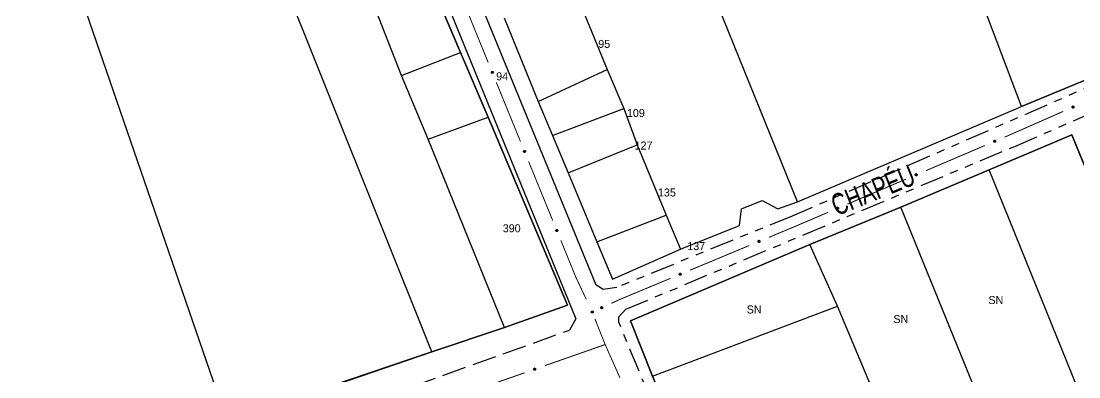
# Model space of a CAD drawing. Extents: x 204373 to 205952, y 4873300 to 4875179.
# Drawn here: x 205147.7 to 205346, y 4874793.6 to 4874860.3 of the extents above; entities that cross this region are included whole.
import ezdxf
from ezdxf.enums import TextEntityAlignment as Align

# ---------------------------------------------------------------- set-up
doc = ezdxf.new("R2010")
doc.units = 0
doc.header["$LTSCALE"] = 1.5
doc.header["$MEASUREMENT"] = 0
doc.linetypes.add('TRACO_11', pattern=[8, 3, -1, 3, -1])
doc.linetypes.add('TRACO_25', pattern=[8, 3, -1, 1, -1, 1, -1])
for name, color, linetype in [('CD_MALHA_LOTES', 7, 'CONTINUOUS'), ('RU-QUADRA', 220, 'CONTINUOUS'), ('SV-EIXO-RUA-N-PAV', 6, 'CONTINUOUS'), ('SV-EIXO-RUA-PAV', 20, 'CONTINUOUS'), ('SV-RUA-NAO-PAV', 7, 'CONTINUOUS'), ('SV-RUA-PAVIM', 7, 'CONTINUOUS'), ('SV-TXT-RUA-PAV', 7, 'CONTINUOUS'), ('Th_NmrPort', 1, 'CONTINUOUS')]:
    doc.layers.add(name, color=color, linetype=linetype)
doc.styles.add('ARIAL', font='ARIAL.SHX')

msp = doc.modelspace()

# ---------------------------------------------------------------- linework, layer by layer
at = {"layer": 'CD_MALHA_LOTES', "linetype": 'Continuous', "flags": 128}
for points in [[(205224.671227, 4874798.294492), (205175.720237, 4874920.445099)], [(205186.313705, 4874785.32133), (205143.646058, 4874909.003433)], [(205344.356511, 4874883.033403), (205343.672399, 4874877.560505), (205346.636885, 4874875.964243), (205353.478008, 4874856.124987), (205353.478008, 4874853.844612), (205353.021934, 4874852.020313), (205351.197634, 4874850.880126), (205335.235014, 4874844.26704)], [(205224.164837, 4874868.218632), (205230.062008, 4874854.360282)], [(205335.235014, 4874844.26704), (205326.113517, 4874868.439008)], [(205251.377428, 4874866.324547), (205257.571953, 4874851.225392)], [(205219.004814, 4874850.084834), (205213.549931, 4874863.943184)], [(205293.190471, 4874826.447293), (205278.284895, 4874863.227284)], [(205238.214063, 4874860.904337), (205244.602167, 4874845.224446)], [(205219.004814, 4874850.084834), (205230.062008, 4874854.360282)], [(205230.062008, 4874854.360282), (205235.222031, 4874842.271083)], [(205244.602167, 4874845.224446), (205257.571953, 4874851.225392)], [(205257.571953, 4874851.225392), (205260.669215, 4874843.869394)], [(205224.017408, 4874838.143064), (205219.004814, 4874850.084834)], [(205244.602167, 4874845.224446), (205247.312271, 4874838.836343)], [(205247.312271, 4874838.836343), (205260.669215, 4874843.869394)], [(205260.669215, 4874843.869394), (205263.185741, 4874837.094133)], [(205224.017408, 4874838.143064), (205235.222031, 4874842.271083)], [(205235.222031, 4874842.271083), (205250.112386, 4874807.035492)], [(205247.312271, 4874838.836343), (205250.215955, 4874831.867502)], [(205329.135502, 4874832.437638), (205344.66591, 4874838.984771)], [(205344.66591, 4874838.984771), (205350.604007, 4874824.520176)], [(205238.321471, 4874802.897315), (205224.017408, 4874838.143064)], [(205250.215955, 4874831.867502), (205263.185741, 4874837.094133)], [(205263.185741, 4874837.094133), (205268.60595, 4874823.930767)], [(205250.215955, 4874831.867502), (205255.636164, 4874818.897716)], [(205312.615413, 4874825.433729), (205329.135502, 4874832.437638)], [(205355.471432, 4874767.554292), (205329.135502, 4874832.437638)], [(205271.316055, 4874817.542664), (205282.350052, 4874821.994978), (205282.73721, 4874825.092241), (205286.608788, 4874826.640872), (205289.512471, 4874825.092241), (205293.190471, 4874826.447293)], [(205295.562416, 4874818.42982), (205312.615413, 4874825.433729)], [(205332.308643, 4874776.997583), (205312.615413, 4874825.433729)], [(205255.636164, 4874818.897716), (205268.60595, 4874823.930767)], [(205268.60595, 4874823.930767), (205271.316055, 4874817.542664)], [(205255.636164, 4874818.897716), (205258.539847, 4874811.928876)], [(205258.539847, 4874811.928876), (205271.316055, 4874817.542664)], [(205261.913201, 4874804.117484), (205295.562416, 4874818.42982)], [(205300.739219, 4874806.858144), (205295.562416, 4874818.42982)], [(205250.112386, 4874807.035492), (205238.321471, 4874802.897315)], [(205266.024191, 4874793.763879), (205300.739219, 4874806.858144)], [(205308.199905, 4874789.043853), (205300.739219, 4874806.858144)], [(205266.024191, 4874793.763879), (205261.913201, 4874804.117484)], [(205238.321471, 4874802.897315), (205224.671227, 4874798.294492)], [(205224.671227, 4874798.294492), (205186.313705, 4874785.32133)], [(205273.941654, 4874775.492812), (205266.024191, 4874793.763879)]]:
    msp.add_lwpolyline(points, dxfattribs=at)
at = {"layer": 'RU-QUADRA', "linetype": 'Continuous', "flags": 128}
for points in [[(205140.734861, 4874769.991391), (205186.349234, 4874785.215963), (205224.671227, 4874798.294492), (205238.321471, 4874802.897315), (205250.112386, 4874807.035492), (205235.222031, 4874842.271083), (205230.062008, 4874854.360282), (205224.164837, 4874868.218632), (205219.798787, 4874879.367642), (205199.166274, 4874928.698104), (205189.037586, 4874925.321874), (205175.720237, 4874920.445099), (205143.646058, 4874909.003433)], [(205238.214063, 4874860.904337), (205244.602167, 4874845.224446), (205247.312271, 4874838.836343), (205250.215955, 4874831.867502), (205255.636164, 4874818.897716), (205258.539847, 4874811.928876), (205271.316055, 4874817.542664), (205282.350052, 4874821.994978), (205282.73721, 4874825.092241), (205286.608788, 4874826.640872), (205289.512471, 4874825.092241), (205293.190471, 4874826.447293), (205335.235014, 4874844.26704), (205351.197634, 4874850.880126)], [(205424.336186, 4874784.480946), (205410.594011, 4874818.42982), (205401.0017, 4874843.704796), (205386.993882, 4874838.375735), (205375.269947, 4874833.960227), (205363.241495, 4874829.544719), (205350.604007, 4874824.520176), (205344.66591, 4874838.984771), (205329.135502, 4874832.437638), (205312.615413, 4874825.433729), (205295.562416, 4874818.42982), (205261.913201, 4874804.117484), (205266.024191, 4874793.763879), (205273.941654, 4874775.492812)]]:
    msp.add_lwpolyline(points, dxfattribs=at)
at = {"layer": 'SV-EIXO-RUA-N-PAV', "const_width": 0.18}
for points in [[(205343.015718, 4874843.351442), (205332.945457, 4874838.9254)], [(205332.661343, 4874838.800527), (205332.026815, 4874838.530345)], [(205332.945457, 4874838.9254), (205332.661343, 4874838.800527)], [(205328.346552, 4874836.963288), (205317.305764, 4874832.262119)], [(205313.625501, 4874830.695062), (205302.584713, 4874825.993892)], [(205298.90445, 4874824.426836), (205293.384056, 4874822.076251)], [(205292.693463, 4874821.782196), (205287.847345, 4874819.764417)], [(205293.384056, 4874822.076251), (205292.693463, 4874821.782196)], [(205284.154648, 4874818.226889), (205273.076559, 4874813.614304)], [(205269.383863, 4874812.076775), (205260.152122, 4874808.232954)], [(205260.013615, 4874808.175284), (205258.330316, 4874807.407898)], [(205260.152122, 4874808.232954), (205260.013615, 4874808.175284)]]:
    msp.add_lwpolyline(points, dxfattribs=at)
at = {"layer": 'SV-EIXO-RUA-N-PAV'}
for points in [[(205345.022503, 4874844.113213), (205345.005406, 4874844.06739), (205344.981341, 4874844.031504), (205344.952655, 4874844.00735), (205344.921741, 4874843.992616), (205344.888416, 4874843.981104), (205344.852257, 4874843.976911), (205344.811094, 4874843.981146), (205344.765007, 4874843.997975), (205344.729866, 4874844.025043), (205344.704681, 4874844.051899), (205344.687461, 4874844.08325), (205344.67682, 4874844.115811), (205344.673706, 4874844.153514), (205344.678405, 4874844.195188), (205344.696449, 4874844.24112), (205344.720282, 4874844.27614), (205344.748642, 4874844.298774), (205344.78027, 4874844.315886), (205344.814433, 4874844.327231), (205344.849951, 4874844.331143), (205344.891901, 4874844.326336), (205344.937, 4874844.307926), (205344.972199, 4874844.284554), (205344.995226, 4874844.25652), (205345.011372, 4874844.225002), (205345.023324, 4874844.191719), (205345.029053, 4874844.155546), (205345.022503, 4874844.113213)], [(205330.362005, 4874837.701824), (205330.344379, 4874837.656202), (205330.319901, 4874837.620597), (205330.290938, 4874837.596776), (205330.259856, 4874837.5824), (205330.2264, 4874837.571274), (205330.190195, 4874837.567498), (205330.149084, 4874837.572209), (205330.103194, 4874837.589569), (205330.068368, 4874837.617041), (205330.043495, 4874837.644186), (205330.026638, 4874837.675734), (205330.016375, 4874837.708416), (205330.013696, 4874837.746153), (205330.018877, 4874837.787769), (205330.03745, 4874837.83349), (205330.061686, 4874837.868232), (205330.090306, 4874837.890537), (205330.122129, 4874837.907283), (205330.15642, 4874837.918232), (205330.191981, 4874837.921733), (205330.233873, 4874837.916442), (205330.278756, 4874837.897513), (205330.313683, 4874837.873735), (205330.336384, 4874837.845437), (205330.352165, 4874837.813735), (205330.363733, 4874837.780315), (205330.369043, 4874837.744079), (205330.362005, 4874837.701824)], [(205315.640954, 4874831.433598), (205315.623328, 4874831.387976), (205315.59885, 4874831.35237), (205315.569887, 4874831.328549), (205315.538805, 4874831.314173), (205315.505349, 4874831.303047), (205315.469144, 4874831.299272), (205315.428033, 4874831.303982), (205315.382144, 4874831.321342), (205315.347317, 4874831.348814), (205315.322444, 4874831.37596), (205315.305588, 4874831.407508), (205315.295324, 4874831.440189), (205315.292645, 4874831.477926), (205315.297826, 4874831.519543), (205315.316399, 4874831.565263), (205315.340635, 4874831.600006), (205315.369255, 4874831.62231), (205315.401078, 4874831.639056), (205315.43537, 4874831.650006), (205315.47093, 4874831.653507), (205315.512822, 4874831.648216), (205315.557706, 4874831.629286), (205315.592633, 4874831.605509), (205315.615334, 4874831.57721), (205315.631115, 4874831.545509), (205315.642682, 4874831.512089), (205315.647992, 4874831.475853), (205315.640954, 4874831.433598)], [(205300.919903, 4874825.165371), (205300.902277, 4874825.119749), (205300.877799, 4874825.084144), (205300.848836, 4874825.060323), (205300.817754, 4874825.045947), (205300.784298, 4874825.034821), (205300.748093, 4874825.031045), (205300.706982, 4874825.035756), (205300.661093, 4874825.053116), (205300.626266, 4874825.080588), (205300.601393, 4874825.107734), (205300.584537, 4874825.139281), (205300.574273, 4874825.171963), (205300.571595, 4874825.2097), (205300.576775, 4874825.251316), (205300.595348, 4874825.297037), (205300.619585, 4874825.331779), (205300.648204, 4874825.354084), (205300.680027, 4874825.37083), (205300.714319, 4874825.381779), (205300.74988, 4874825.385281), (205300.791771, 4874825.379989), (205300.836655, 4874825.36106), (205300.871582, 4874825.337282), (205300.894283, 4874825.308984), (205300.910064, 4874825.277282), (205300.921631, 4874825.243863), (205300.926941, 4874825.207626), (205300.919903, 4874825.165371)], [(205286.175952, 4874818.949258), (205286.157961, 4874818.903779), (205286.133199, 4874818.86837), (205286.104046, 4874818.844782), (205286.072849, 4874818.830655), (205286.039306, 4874818.819798), (205286.003072, 4874818.816312), (205285.961999, 4874818.821352), (205285.916251, 4874818.839079), (205285.881646, 4874818.866829), (205285.856991, 4874818.894173), (205285.840387, 4874818.925855), (205285.830386, 4874818.958617), (205285.82801, 4874818.996375), (205285.833523, 4874819.037948), (205285.852462, 4874819.083519), (205285.876976, 4874819.118066), (205285.905773, 4874819.140141), (205285.93773, 4874819.156631), (205285.972108, 4874819.167306), (205286.007695, 4874819.170522), (205286.049543, 4874819.164895), (205286.094274, 4874819.145607), (205286.129009, 4874819.12155), (205286.151483, 4874819.093071), (205286.167009, 4874819.061244), (205286.178308, 4874819.027733), (205286.183329, 4874818.991455), (205286.175952, 4874818.949258)], [(205271.405166, 4874812.799144), (205271.387176, 4874812.753665), (205271.362414, 4874812.718257), (205271.333261, 4874812.694669), (205271.302064, 4874812.680542), (205271.268521, 4874812.669684), (205271.232287, 4874812.666199), (205271.191214, 4874812.671238), (205271.145465, 4874812.688965), (205271.11086, 4874812.716716), (205271.086205, 4874812.744059), (205271.069602, 4874812.775741), (205271.0596, 4874812.808504), (205271.057224, 4874812.846261), (205271.062738, 4874812.887835), (205271.081676, 4874812.933405), (205271.10619, 4874812.967952), (205271.134988, 4874812.990027), (205271.166944, 4874813.006517), (205271.201322, 4874813.017192), (205271.23691, 4874813.020408), (205271.278758, 4874813.014782), (205271.323488, 4874812.995493), (205271.358224, 4874812.971437), (205271.380697, 4874812.942957), (205271.396224, 4874812.91113), (205271.407523, 4874812.877619), (205271.412543, 4874812.841342), (205271.405166, 4874812.799144)], [(205256.6869, 4874806.537713), (205256.670428, 4874806.491662), (205256.646855, 4874806.455451), (205256.618501, 4874806.430909), (205256.587791, 4874806.415754), (205256.554626, 4874806.403789), (205256.518528, 4874806.399103), (205256.47731, 4874806.402777), (205256.430999, 4874806.418976), (205256.395491, 4874806.445562), (205256.369943, 4874806.472073), (205256.352297, 4874806.503186), (205256.341213, 4874806.535598), (205256.337586, 4874806.573256), (205256.341716, 4874806.61499), (205256.359132, 4874806.661164), (205256.382486, 4874806.696505), (205256.410534, 4874806.719524), (205256.441926, 4874806.737066), (205256.475931, 4874806.748875), (205256.511392, 4874806.753271), (205256.553404, 4874806.749036), (205256.59875, 4874806.731243), (205256.634264, 4874806.708353), (205256.657671, 4874806.680635), (205256.674245, 4874806.649341), (205256.68665, 4874806.616223), (205256.692872, 4874806.580132), (205256.6869, 4874806.537713)]]:
    msp.add_lwpolyline(points, close=True, dxfattribs=at)
for points in [[(205344.937, 4874844.307926), (205344.673706, 4874844.153514)], [(205344.972199, 4874844.284554), (205344.67682, 4874844.115811)], [(205344.891901, 4874844.326336), (205344.678405, 4874844.195188)], [(205344.911551, 4874844.314186), (205344.678637, 4874844.176044)], [(205344.95221, 4874844.296284), (205344.679171, 4874844.137526)], [(205344.980226, 4874844.269844), (205344.684702, 4874844.101204)], [(205344.995226, 4874844.25652), (205344.687461, 4874844.08325)], [(205344.866842, 4874844.324345), (205344.694342, 4874844.2217)], [(205344.849951, 4874844.331143), (205344.696449, 4874844.24112)], [(205345.000747, 4874844.240111), (205344.696629, 4874844.070674)], [(205345.011372, 4874844.225002), (205344.704681, 4874844.051899)], [(205344.828474, 4874844.326859), (205344.714042, 4874844.261659)], [(205344.814433, 4874844.327231), (205344.720282, 4874844.27614)], [(205345.014322, 4874844.205834), (205344.722545, 4874844.03884)], [(205345.023324, 4874844.191719), (205344.729866, 4874844.025043)], [(205345.021802, 4874844.171859), (205344.75181, 4874844.012949)], [(205345.029053, 4874844.155546), (205344.765007, 4874843.997975)], [(205345.024285, 4874844.135687), (205344.79052, 4874843.9927)], [(205345.022503, 4874844.113213), (205344.811094, 4874843.981146)], [(205345.012176, 4874844.088631), (205344.838276, 4874843.98239)], [(205345.005406, 4874844.06739), (205344.852257, 4874843.976911)], [(205344.991776, 4874844.046874), (205344.878044, 4874843.983473)], [(205344.981341, 4874844.031504), (205344.888416, 4874843.981104)], [(205330.278756, 4874837.897513), (205330.013696, 4874837.746153)], [(205330.313683, 4874837.873735), (205330.016375, 4874837.708416)], [(205330.233873, 4874837.916442), (205330.018877, 4874837.787769)], [(205330.253381, 4874837.904066), (205330.018887, 4874837.768624)], [(205330.293831, 4874837.885695), (205330.018976, 4874837.730102)], [(205330.321539, 4874837.858934), (205330.024087, 4874837.693719)], [(205330.336384, 4874837.845437), (205330.026638, 4874837.675734)], [(205330.208792, 4874837.914741), (205330.035119, 4874837.814096)], [(205330.341716, 4874837.828965), (205330.035661, 4874837.663053)], [(205330.191981, 4874837.921733), (205330.03745, 4874837.83349)], [(205330.352165, 4874837.813735), (205330.043495, 4874837.644186)], [(205330.170457, 4874837.917698), (205330.055279, 4874837.853825)], [(205330.354894, 4874837.794533), (205330.061207, 4874837.630922)], [(205330.15642, 4874837.918232), (205330.061686, 4874837.868232)], [(205330.363733, 4874837.780315), (205330.068368, 4874837.617041)], [(205330.361981, 4874837.760474), (205330.090171, 4874837.604695)], [(205330.369043, 4874837.744079), (205330.103194, 4874837.589569)], [(205330.364046, 4874837.724277), (205330.128645, 4874837.584)], [(205330.362005, 4874837.701824), (205330.149084, 4874837.572209)], [(205330.351394, 4874837.677364), (205330.176279, 4874837.573138)], [(205330.344379, 4874837.656202), (205330.190195, 4874837.567498)], [(205330.330513, 4874837.635845), (205330.216056, 4874837.573762)], [(205330.319901, 4874837.620597), (205330.2264, 4874837.571274)], [(205315.557706, 4874831.629286), (205315.292645, 4874831.477926)], [(205315.592633, 4874831.605509), (205315.295324, 4874831.440189)], [(205315.512822, 4874831.648216), (205315.297826, 4874831.519543)], [(205315.53233, 4874831.635839), (205315.297836, 4874831.500398)], [(205315.57278, 4874831.617469), (205315.297925, 4874831.461876)], [(205315.600489, 4874831.590708), (205315.303036, 4874831.425492)], [(205315.615334, 4874831.57721), (205315.305588, 4874831.407508)], [(205315.487742, 4874831.646515), (205315.314068, 4874831.545869)], [(205315.620665, 4874831.560739), (205315.31461, 4874831.394827)], [(205315.47093, 4874831.653507), (205315.316399, 4874831.565263)], [(205315.631115, 4874831.545509), (205315.322444, 4874831.37596)], [(205315.449406, 4874831.649471), (205315.334228, 4874831.585598)], [(205315.633843, 4874831.526307), (205315.340156, 4874831.362695)], [(205315.43537, 4874831.650006), (205315.340635, 4874831.600006)], [(205315.642682, 4874831.512089), (205315.347317, 4874831.348814)], [(205315.64093, 4874831.492248), (205315.36912, 4874831.336469)], [(205315.647992, 4874831.475853), (205315.382144, 4874831.321342)], [(205315.642995, 4874831.456051), (205315.407594, 4874831.315774)], [(205315.640954, 4874831.433598), (205315.428033, 4874831.303982)], [(205315.630343, 4874831.409137), (205315.455228, 4874831.304912)], [(205315.623328, 4874831.387976), (205315.469144, 4874831.299272)], [(205315.609462, 4874831.367619), (205315.495005, 4874831.305535)], [(205315.59885, 4874831.35237), (205315.505349, 4874831.303047)], [(205300.836655, 4874825.36106), (205300.571595, 4874825.2097)], [(205300.871582, 4874825.337282), (205300.574273, 4874825.171963)], [(205300.791771, 4874825.379989), (205300.576775, 4874825.251316)], [(205300.811279, 4874825.367613), (205300.576785, 4874825.232172)], [(205300.851729, 4874825.349243), (205300.576874, 4874825.19365)], [(205300.879438, 4874825.322481), (205300.581985, 4874825.157266)], [(205300.894283, 4874825.308984), (205300.584537, 4874825.139281)], [(205300.766691, 4874825.378288), (205300.593017, 4874825.277643)], [(205300.899614, 4874825.292512), (205300.593559, 4874825.126601)], [(205300.74988, 4874825.385281), (205300.595348, 4874825.297037)], [(205300.910064, 4874825.277282), (205300.601393, 4874825.107734)], [(205300.728355, 4874825.381245), (205300.613178, 4874825.317372)], [(205300.912792, 4874825.258081), (205300.619105, 4874825.094469)], [(205300.714319, 4874825.381779), (205300.619585, 4874825.331779)], [(205300.921631, 4874825.243863), (205300.626266, 4874825.080588)], [(205300.919879, 4874825.224021), (205300.64807, 4874825.068242)], [(205300.926941, 4874825.207626), (205300.661093, 4874825.053116)], [(205300.921944, 4874825.187824), (205300.686543, 4874825.047547)], [(205300.919903, 4874825.165371), (205300.706982, 4874825.035756)], [(205300.909292, 4874825.140911), (205300.734177, 4874825.036685)], [(205300.902277, 4874825.119749), (205300.748093, 4874825.031045)], [(205300.888411, 4874825.099392), (205300.773954, 4874825.037309)], [(205300.877799, 4874825.084144), (205300.784298, 4874825.034821)], [(205286.094274, 4874819.145607), (205285.82801, 4874818.996375)], [(205286.129009, 4874819.12155), (205285.830386, 4874818.958617)], [(205286.109253, 4874819.133669), (205285.833161, 4874818.980283)], [(205286.068952, 4874819.152363), (205285.83338, 4874819.018804)], [(205286.049543, 4874819.164895), (205285.833523, 4874819.037948)], [(205286.136746, 4874819.106687), (205285.83798, 4874818.943859)], [(205286.151483, 4874819.093071), (205285.840387, 4874818.925855)], [(205286.156682, 4874819.076557), (205285.849308, 4874818.913102)], [(205286.02445, 4874819.163395), (205285.849976, 4874819.064144)], [(205286.007695, 4874819.170522), (205285.852462, 4874819.083519)], [(205286.167009, 4874819.061244), (205285.856991, 4874818.894173)], [(205285.986139, 4874819.166659), (205285.870454, 4874819.10371)], [(205286.169584, 4874819.042021), (205285.874596, 4874818.880767)], [(205285.972108, 4874819.167306), (205285.876976, 4874819.118066)], [(205286.178308, 4874819.027733), (205285.881646, 4874818.866829)], [(205286.176398, 4874819.007906), (205285.903349, 4874818.854309)], [(205286.183329, 4874818.991455), (205285.916251, 4874818.839079)], [(205286.178173, 4874818.971694), (205285.941656, 4874818.833307)], [(205286.175952, 4874818.949258), (205285.961999, 4874818.821352)], [(205286.165145, 4874818.924883), (205285.989201, 4874818.822064)], [(205286.157961, 4874818.903779), (205286.003072, 4874818.816312)], [(205286.143932, 4874818.883533), (205286.028982, 4874818.822368)], [(205286.133199, 4874818.86837), (205286.039306, 4874818.819798)], [(205271.278758, 4874813.014782), (205271.062738, 4874812.887835)], [(205271.253665, 4874813.013282), (205271.079191, 4874812.91403)], [(205271.23691, 4874813.020408), (205271.081676, 4874812.933405)], [(205271.215354, 4874813.016545), (205271.099668, 4874812.953596)], [(205271.201322, 4874813.017192), (205271.10619, 4874812.967952)], [(205271.323488, 4874812.995493), (205271.057224, 4874812.846261)], [(205271.358224, 4874812.971437), (205271.0596, 4874812.808504)], [(205271.338467, 4874812.983556), (205271.062375, 4874812.830169)], [(205271.298166, 4874813.002249), (205271.062595, 4874812.868691)], [(205271.365961, 4874812.956573), (205271.067194, 4874812.793746)], [(205271.380697, 4874812.942957), (205271.069602, 4874812.775741)], [(205271.385896, 4874812.926444), (205271.078523, 4874812.762989)], [(205271.396224, 4874812.91113), (205271.086205, 4874812.744059)], [(205271.398798, 4874812.891907), (205271.103811, 4874812.730653)], [(205271.407523, 4874812.877619), (205271.11086, 4874812.716716)], [(205271.405612, 4874812.857793), (205271.132564, 4874812.704195)], [(205271.412543, 4874812.841342), (205271.145465, 4874812.688965)], [(205271.407387, 4874812.82158), (205271.17087, 4874812.683193)], [(205271.405166, 4874812.799144), (205271.191214, 4874812.671238)], [(205271.39436, 4874812.77477), (205271.218416, 4874812.67195)], [(205271.387176, 4874812.753665), (205271.232287, 4874812.666199)], [(205271.373147, 4874812.733419), (205271.258197, 4874812.672255)], [(205271.362414, 4874812.718257), (205271.268521, 4874812.669684)], [(205256.59875, 4874806.731243), (205256.337586, 4874806.573256)], [(205256.634264, 4874806.708353), (205256.341213, 4874806.535598)], [(205256.553404, 4874806.749036), (205256.341716, 4874806.61499)], [(205256.573217, 4874806.737155), (205256.342209, 4874806.595851)], [(205256.614117, 4874806.719809), (205256.343268, 4874806.557344)], [(205256.642491, 4874806.693754), (205256.349293, 4874806.5211)], [(205256.657671, 4874806.680635), (205256.352297, 4874806.503186)], [(205256.528374, 4874806.746704), (205256.35729, 4874806.641717)], [(205256.511392, 4874806.753271), (205256.359132, 4874806.661164)], [(205256.663415, 4874806.664303), (205256.361636, 4874806.490736)], [(205256.674245, 4874806.649341), (205256.369943, 4874806.472073)], [(205256.489976, 4874806.748695), (205256.376444, 4874806.681941)], [(205256.475931, 4874806.748875), (205256.382486, 4874806.696505)], [(205256.677456, 4874806.630214), (205256.387983, 4874806.459258)], [(205256.68665, 4874806.616223), (205256.395491, 4874806.445562)], [(205256.685399, 4874806.596344), (205256.417599, 4874806.433769)], [(205256.692872, 4874806.580132), (205256.430999, 4874806.418976)], [(205256.688375, 4874806.56021), (205256.456581, 4874806.41405)], [(205256.6869, 4874806.537713), (205256.47731, 4874806.402777)], [(205256.676908, 4874806.512994), (205256.504473, 4874806.404391)], [(205256.670428, 4874806.491662), (205256.518528, 4874806.399103)], [(205256.657079, 4874806.470962), (205256.544223, 4874806.406016)], [(205256.646855, 4874806.455451), (205256.554626, 4874806.403789)]]:
    msp.add_lwpolyline(points, dxfattribs=at)
at = {"layer": 'SV-EIXO-RUA-PAV', "const_width": 0.18}
for points in [[(205230.707196, 4874863.624028), (205235.243724, 4874852.514576)], [(205236.7559, 4874848.811426), (205239.780251, 4874841.405124)], [(205239.780251, 4874841.405124), (205239.994899, 4874840.879477)], [(205239.994899, 4874840.879477), (205241.293233, 4874837.702303)], [(205242.806348, 4874833.999536), (205247.345693, 4874822.891235)], [(205248.858808, 4874819.188468), (205251.506759, 4874812.708626)], [(205251.506759, 4874812.708626), (205251.667127, 4874812.316187)], [(205251.667127, 4874812.316187), (205253.612788, 4874808.174362)], [(205255.239793, 4874804.52195), (205257.091741, 4874799.877567)], [(205257.166543, 4874799.689978), (205245.8409, 4874795.723894)], [(205257.091741, 4874799.877567), (205257.166543, 4874799.689978)], [(205257.166543, 4874799.689978), (205259.927491, 4874793.477844)], [(205242.065686, 4874794.401866), (205230.740043, 4874790.435782)]]:
    msp.add_lwpolyline(points, dxfattribs=at)
at = {"layer": 'SV-EIXO-RUA-PAV'}
for points in [[(205236.047405, 4874850.837634), (205236.09276, 4874850.819332), (205236.127998, 4874850.794327), (205236.151386, 4874850.765014), (205236.165298, 4874850.733721), (205236.175925, 4874850.700104), (205236.179162, 4874850.663847), (205236.173841, 4874850.62281), (205236.155801, 4874850.577184), (205236.127814, 4874850.542769), (205236.100302, 4874850.518303), (205236.068507, 4874850.501917), (205236.035677, 4874850.49214), (205235.997904, 4874850.490023), (205235.956369, 4874850.495822), (205235.91093, 4874850.515072), (205235.876552, 4874850.539822), (205235.854675, 4874850.56877), (205235.838404, 4874850.600839), (205235.827965, 4874850.635289), (205235.824993, 4874850.670898), (205235.830906, 4874850.712707), (205235.850501, 4874850.757304), (205235.874795, 4874850.791873), (205235.903428, 4874850.814151), (205235.93536, 4874850.829459), (205235.968948, 4874850.840528), (205236.005259, 4874850.8453), (205236.047405, 4874850.837634)], [(205242.09734, 4874836.025565), (205242.142699, 4874836.007274), (205242.177943, 4874835.982279), (205242.201338, 4874835.952971), (205242.215259, 4874835.921681), (205242.225895, 4874835.888067), (205242.229141, 4874835.851811), (205242.22383, 4874835.810772), (205242.205802, 4874835.765142), (205242.177824, 4874835.73072), (205242.150317, 4874835.706247), (205242.118527, 4874835.689853), (205242.085699, 4874835.680068), (205242.047926, 4874835.677941), (205242.006391, 4874835.683729), (205241.960946, 4874835.702968), (205241.926562, 4874835.72771), (205241.904677, 4874835.756652), (205241.888398, 4874835.788717), (205241.877951, 4874835.823164), (205241.87497, 4874835.858773), (205241.880873, 4874835.900582), (205241.900456, 4874835.945185), (205241.924741, 4874835.97976), (205241.953368, 4874836.002045), (205241.985297, 4874836.017362), (205242.018882, 4874836.028439), (205242.055192, 4874836.03322), (205242.09734, 4874836.025565)], [(205248.1498, 4874821.214497), (205248.195159, 4874821.196206), (205248.230403, 4874821.171211), (205248.253798, 4874821.141903), (205248.267719, 4874821.110614), (205248.278355, 4874821.076999), (205248.281601, 4874821.040743), (205248.27629, 4874820.999705), (205248.258262, 4874820.954074), (205248.230283, 4874820.919653), (205248.202777, 4874820.895179), (205248.170987, 4874820.878785), (205248.138159, 4874820.869), (205248.100386, 4874820.866873), (205248.05885, 4874820.872661), (205248.013406, 4874820.8919), (205247.979022, 4874820.916642), (205247.957137, 4874820.945584), (205247.940858, 4874820.977649), (205247.930411, 4874821.012097), (205247.92743, 4874821.047705), (205247.933332, 4874821.089515), (205247.952916, 4874821.134117), (205247.977201, 4874821.168693), (205248.005828, 4874821.190978), (205248.037757, 4874821.206294), (205248.071342, 4874821.217372), (205248.107652, 4874821.222152), (205248.1498, 4874821.214497)], [(205254.790455, 4874805.946019), (205254.835657, 4874805.927343), (205254.870688, 4874805.902049), (205254.893832, 4874805.872543), (205254.907486, 4874805.841136), (205254.917836, 4874805.807432), (205254.920773, 4874805.77115), (205254.915114, 4874805.730158), (205254.896698, 4874805.684683), (205254.868428, 4874805.6505), (205254.840714, 4874805.626262), (205254.808785, 4874805.610139), (205254.775875, 4874805.600633), (205254.738086, 4874805.598828), (205254.696601, 4874805.604969), (205254.651322, 4874805.624594), (205254.617149, 4874805.649627), (205254.595512, 4874805.678755), (205254.579506, 4874805.710957), (205254.569352, 4874805.745492), (205254.566674, 4874805.781125), (205254.572932, 4874805.822883), (205254.592894, 4874805.867317), (205254.617473, 4874805.901685), (205254.646289, 4874805.923725), (205254.678347, 4874805.938769), (205254.712025, 4874805.949561), (205254.748374, 4874805.954032), (205254.790455, 4874805.946019)], [(205244.125282, 4874795.006473), (205244.104698, 4874794.962107), (205244.077936, 4874794.928185), (205244.047471, 4874794.906318), (205244.015512, 4874794.894013), (205243.981398, 4874794.885108), (205243.945023, 4874794.883718), (205243.904309, 4874794.891118), (205243.859659, 4874794.911453), (205243.826712, 4874794.941153), (205243.803675, 4874794.969873), (205243.788926, 4874795.00246), (205243.78083, 4874795.035744), (205243.780636, 4874795.073576), (205243.788537, 4874795.114762), (205243.810072, 4874795.159165), (205243.836538, 4874795.192241), (205243.86656, 4874795.212618), (205243.899414, 4874795.227238), (205243.934351, 4874795.235913), (205243.970065, 4874795.237071), (205244.011518, 4874795.229041), (205244.055062, 4874795.207205), (205244.088352, 4874795.181186), (205244.109146, 4874795.151458), (205244.122812, 4874795.118788), (205244.13216, 4874795.084681), (205244.135079, 4874795.048175), (205244.125282, 4874795.006473)]]:
    msp.add_lwpolyline(points, close=True, dxfattribs=at)
for points in [[(205235.830906, 4874850.712707), (205235.956369, 4874850.495822)], [(205235.832234, 4874850.687604), (205235.930287, 4874850.512453)], [(205235.843571, 4874850.732029), (205235.975512, 4874850.495547)], [(205235.850501, 4874850.757304), (205235.997904, 4874850.490023)], [(205235.862541, 4874850.772201), (205236.014031, 4874850.495063)], [(205235.874795, 4874850.791873), (205236.035677, 4874850.49214)], [(205235.889711, 4874850.799509), (205236.050487, 4874850.499633)], [(205235.903428, 4874850.814151), (205236.068507, 4874850.501917)], [(205235.919977, 4874850.819237), (205236.081321, 4874850.51075)], [(205235.93536, 4874850.829459), (205236.100302, 4874850.518303)], [(205235.954601, 4874850.831902), (205236.113828, 4874850.535816)], [(205235.968948, 4874850.840528), (205236.127814, 4874850.542769)], [(205235.988761, 4874850.838482), (205236.140483, 4874850.564387)], [(205236.005259, 4874850.8453), (205236.155801, 4874850.577184)], [(205236.024985, 4874850.840009), (205236.161747, 4874850.602548)], [(205236.047405, 4874850.837634), (205236.173841, 4874850.62281)], [(205236.071705, 4874850.826661), (205236.173316, 4874850.650015)], [(205236.09276, 4874850.819332), (205236.179162, 4874850.663847)], [(205236.112909, 4874850.805165), (205236.173284, 4874850.689798)], [(205236.127998, 4874850.794327), (205236.175925, 4874850.700104)], [(205235.824993, 4874850.670898), (205235.91093, 4874850.515072)], [(205235.827965, 4874850.635289), (205235.876552, 4874850.539822)], [(205235.828708, 4874850.649316), (205235.890862, 4874850.533202)], [(205241.87497, 4874835.858773), (205241.960946, 4874835.702968)], [(205241.877951, 4874835.823164), (205241.926562, 4874835.72771)], [(205241.87869, 4874835.837191), (205241.940874, 4874835.721093)], [(205241.880873, 4874835.900582), (205242.006391, 4874835.683729)], [(205241.882207, 4874835.87548), (205241.980304, 4874835.700354)], [(205241.893533, 4874835.919908), (205242.025533, 4874835.68346)], [(205241.900456, 4874835.945185), (205242.047926, 4874835.677941)], [(205241.912492, 4874835.960085), (205242.064052, 4874835.682986)], [(205241.924741, 4874835.97976), (205242.085699, 4874835.680068)], [(205241.939655, 4874835.987399), (205242.100507, 4874835.687564)], [(205241.953368, 4874836.002045), (205242.118527, 4874835.689853)], [(205241.969916, 4874836.007135), (205242.131338, 4874835.698689)], [(205241.985297, 4874836.017362), (205242.150317, 4874835.706247)], [(205242.004536, 4874836.019809), (205242.163839, 4874835.723763)], [(205242.018882, 4874836.028439), (205242.177824, 4874835.73072)], [(205242.038696, 4874836.026397), (205242.190487, 4874835.752341)], [(205242.055192, 4874836.03322), (205242.205802, 4874835.765142)], [(205242.074919, 4874836.027934), (205242.211741, 4874835.790508)], [(205242.09734, 4874836.025565), (205242.22383, 4874835.810772)], [(205242.121643, 4874836.014598), (205242.223298, 4874835.837978)], [(205242.142699, 4874836.007274), (205242.229141, 4874835.851811)], [(205242.162852, 4874835.993112), (205242.223256, 4874835.87776)], [(205242.177943, 4874835.982279), (205242.225895, 4874835.888067)], [(205247.92743, 4874821.047705), (205248.013406, 4874820.8919)], [(205247.930411, 4874821.012097), (205247.979022, 4874820.916642)], [(205247.93115, 4874821.026124), (205247.993334, 4874820.910025)], [(205247.933332, 4874821.089515), (205248.05885, 4874820.872661)], [(205247.934667, 4874821.064412), (205248.032764, 4874820.889287)], [(205247.945993, 4874821.10884), (205248.077993, 4874820.872392)], [(205247.952916, 4874821.134117), (205248.100386, 4874820.866873)], [(205247.964952, 4874821.149017), (205248.116512, 4874820.871918)], [(205247.977201, 4874821.168693), (205248.138159, 4874820.869)], [(205247.992115, 4874821.176332), (205248.152967, 4874820.876496)], [(205248.005828, 4874821.190978), (205248.170987, 4874820.878785)], [(205248.022376, 4874821.196068), (205248.183798, 4874820.887621)], [(205248.037757, 4874821.206294), (205248.202777, 4874820.895179)], [(205248.056996, 4874821.208741), (205248.216299, 4874820.912695)], [(205248.071342, 4874821.217372), (205248.230283, 4874820.919653)], [(205248.091155, 4874821.21533), (205248.242947, 4874820.941273)], [(205248.107652, 4874821.222152), (205248.258262, 4874820.954074)], [(205248.127379, 4874821.216866), (205248.264201, 4874820.97944)], [(205248.1498, 4874821.214497), (205248.27629, 4874820.999705)], [(205248.174102, 4874821.20353), (205248.275758, 4874821.02691)], [(205248.195159, 4874821.196206), (205248.281601, 4874821.040743)], [(205248.215312, 4874821.182044), (205248.275716, 4874821.066693)], [(205248.230403, 4874821.171211), (205248.278355, 4874821.076999)], [(205254.566674, 4874805.781125), (205254.651322, 4874805.624594)], [(205254.569352, 4874805.745492), (205254.617149, 4874805.649627)], [(205254.570211, 4874805.759513), (205254.631405, 4874805.642889)], [(205254.572932, 4874805.822883), (205254.696601, 4874805.604969)], [(205254.574053, 4874805.79777), (205254.670657, 4874805.621816)], [(205254.585757, 4874805.842099), (205254.715741, 4874805.604537)], [(205254.592894, 4874805.867317), (205254.738086, 4874805.598828)], [(205254.605057, 4874805.882114), (205254.754254, 4874805.603735)], [(205254.617473, 4874805.901685), (205254.775875, 4874805.600633)], [(205254.632452, 4874805.909196), (205254.790747, 4874805.608004)], [(205254.646289, 4874805.923725), (205254.808785, 4874805.610139)], [(205254.662879, 4874805.928674), (205254.821671, 4874805.618866)], [(205254.678347, 4874805.938769), (205254.840714, 4874805.626262)], [(205254.697606, 4874805.941053), (205254.854385, 4874805.643662)], [(205254.712025, 4874805.949561), (205254.868428, 4874805.6505)], [(205254.73182, 4874805.94735), (205254.881274, 4874805.672013)], [(205254.748374, 4874805.954032), (205254.896698, 4874805.684683)], [(205254.768056, 4874805.948578), (205254.902853, 4874805.709997)], [(205254.790455, 4874805.946019), (205254.915114, 4874805.730158)], [(205254.814664, 4874805.934845), (205254.914813, 4874805.757367)], [(205254.835657, 4874805.927343), (205254.920773, 4874805.77115)], [(205254.855689, 4874805.91301), (205254.915109, 4874805.797149)], [(205254.870688, 4874805.902049), (205254.917836, 4874805.807432)], [(205244.055062, 4874795.207205), (205243.780636, 4874795.073576)], [(205244.088352, 4874795.181186), (205243.78083, 4874795.035744)], [(205244.069328, 4874795.194424), (205243.78485, 4874795.057214)], [(205244.030172, 4874795.21541), (205243.787291, 4874795.095658)], [(205244.09522, 4874795.165901), (205243.787561, 4874795.020573)], [(205244.011518, 4874795.229041), (205243.788537, 4874795.114762)], [(205243.98638, 4874795.228991), (205243.806473, 4874795.139966)], [(205243.970065, 4874795.237071), (205243.810072, 4874795.159165)], [(205243.948322, 4874795.234458), (205243.829199, 4874795.178285)], [(205243.934351, 4874795.235913), (205243.836538, 4874795.192241)], [(205244.109146, 4874795.151458), (205243.788926, 4874795.00246)], [(205244.113384, 4874795.134672), (205243.797096, 4874794.989214)], [(205244.122812, 4874795.118788), (205243.803675, 4874794.969873)], [(205244.124273, 4874795.099449), (205243.820478, 4874794.955474)], [(205244.13216, 4874795.084681), (205243.826712, 4874794.941153)], [(205244.129109, 4874795.064998), (205243.847657, 4874794.927402)], [(205244.135079, 4874795.048175), (205243.859659, 4874794.911453)], [(205244.128793, 4874795.028743), (205243.884689, 4874794.904226)], [(205244.125282, 4874795.006473), (205243.904309, 4874794.891118)], [(205244.113088, 4874794.982762), (205243.931507, 4874794.89026)], [(205244.104698, 4874794.962107), (205243.945023, 4874794.883718)], [(205244.089525, 4874794.942704), (205243.971239, 4874794.88827)], [(205244.077936, 4874794.928185), (205243.981398, 4874794.885108)]]:
    msp.add_lwpolyline(points, dxfattribs=at)
at = {"layer": 'SV-RUA-NAO-PAV', "linetype": 'TRACO_25'}
for points in [[(205296.629185, 4874916.861197, 8.585271), (205328.054416, 4874931.675949, 9.303593), (205329.046882, 4874930.921471, 9.303593), (205353.981636, 4874854.153218, 9.947605), (205353.606565, 4874851.614908, 9.947605), (205350.966943, 4874849.324508, 9.972375), (205292.208039, 4874823.73161, 9.848526), (205259.325261, 4874810.395278, 10.294381), (205256.809101, 4874810.013076, 10.294381), (205255.411401, 4874810.873199, 10.170532)], [(205259.726379, 4874803.849446, 10.220072), (205259.752501, 4874804.861271, 10.220072), (205261.024394, 4874806.283759, 10.418229), (205333.931077, 4874836.801451, 9.972375), (205355.573839, 4874846.235761, 10.021914), (205357.431438, 4874845.538693, 10.021914), (205359.376631, 4874843.355951, 9.997145), (205364.930423, 4874841.10014, 9.997145), (205371.592419, 4874840.572773, 9.749447), (205394.092787, 4874847.306118, 9.45221), (205399.5772, 4874845.95676, 9.377901), (205402.959488, 4874844.135527, 9.377901), (205406.081601, 4874841.186866, 9.377901), (205409.550615, 4874832.34088, 9.402671), (205428.506458, 4874780.087171, 9.873296), (205463.730117, 4874696.250418, 9.625599), (205502.937859, 4874600.98098, 8.981586), (205504.534222, 4874596.958769, 8.981586), (205503.65154, 4874593.553877, 8.956816)], [(205272.789715, 4874772.524395, 10.220072), (205259.726379, 4874803.849446, 10.442999)]]:
    msp.add_polyline3d(points, dxfattribs=at)
at = {"layer": 'SV-RUA-PAVIM', "linetype": 'Continuous'}
for points in [[(205295.64072, 4874968.065031, 8.535731), (205283.068845, 4874963.544601, 8.684349), (205208.499821, 4874936.496287, 8.684349), (205207.868403, 4874935.665952, 8.238495), (205206.719089, 4874933.864801, 8.188955), (205206.374547, 4874931.930207, 8.188955), (205206.879133, 4874929.182246, 8.188955), (205255.411401, 4874810.873199, 10.442999)], [(204957.899882, 4874699.824499, 9.229283), (204954.889391, 4874701.161638, 9.031125), (204954.025926, 4874702.81526, 9.402671), (204906.592834, 4874821.840479, 7.000009), (204906.343429, 4874824.963531, 7.000009), (204906.353452, 4874826.095947, 7.000009), (204907.777562, 4874827.642831, 7.000009), (205033.588493, 4874873.918181, 7.644021), (205190.767867, 4874930.064401, 8.61004), (205196.269875, 4874932.060136, 8.684349), (205198.407734, 4874931.024016, 8.263264), (205200.155688, 4874929.32131, 8.436652), (205202.01642, 4874926.13269, 8.436652), (205251.64836, 4874804.529788, 10.120993), (205250.462091, 4874802.382079, 10.195302)]]:
    msp.add_polyline3d(points, dxfattribs=at)
at = {"layer": 'SV-RUA-PAVIM', "linetype": 'TRACO_11'}
msp.add_polyline3d([(204957.899882, 4874699.824499, 9.229283), (204968.024481, 4874702.648141, 9.278823), (205108.088841, 4874751.557098, 9.922835), (205250.462091, 4874802.382079, 10.195302)], dxfattribs=at)

# ---------------------------------------------------------------- texts
at = {"layer": 'SV-TXT-RUA-PAV', "style": 'ARIAL', "width": 0.7}
msp.add_text('CHAPÉU', height=4, rotation=22, dxfattribs=at).set_placement((205300.561424, 4874823.718294))
at = {"layer": 'Th_NmrPort', "color": 1}
for s, p in [('95', (205255.868768, 4874855.98964)), ('94', (205236.735879, 4874849.929462)), ('109', (205261.253321, 4874843.066713)), ('127', (205262.689201, 4874836.96422)), ('135', (205267.069662, 4874828.16945)), ('390', (205237.974199, 4874821.462881)), ('137', (205272.560882, 4874818.118285)), ('SN', (205329.010516, 4874808.02918)), ('SN', (205283.702584, 4874806.257528)), ('SN', (205311.192986, 4874804.465674))]:
    msp.add_text(s, height=1.5, dxfattribs=at).set_placement(p, align=Align.MIDDLE_LEFT)

doc.saveas('drawing.dxf')
